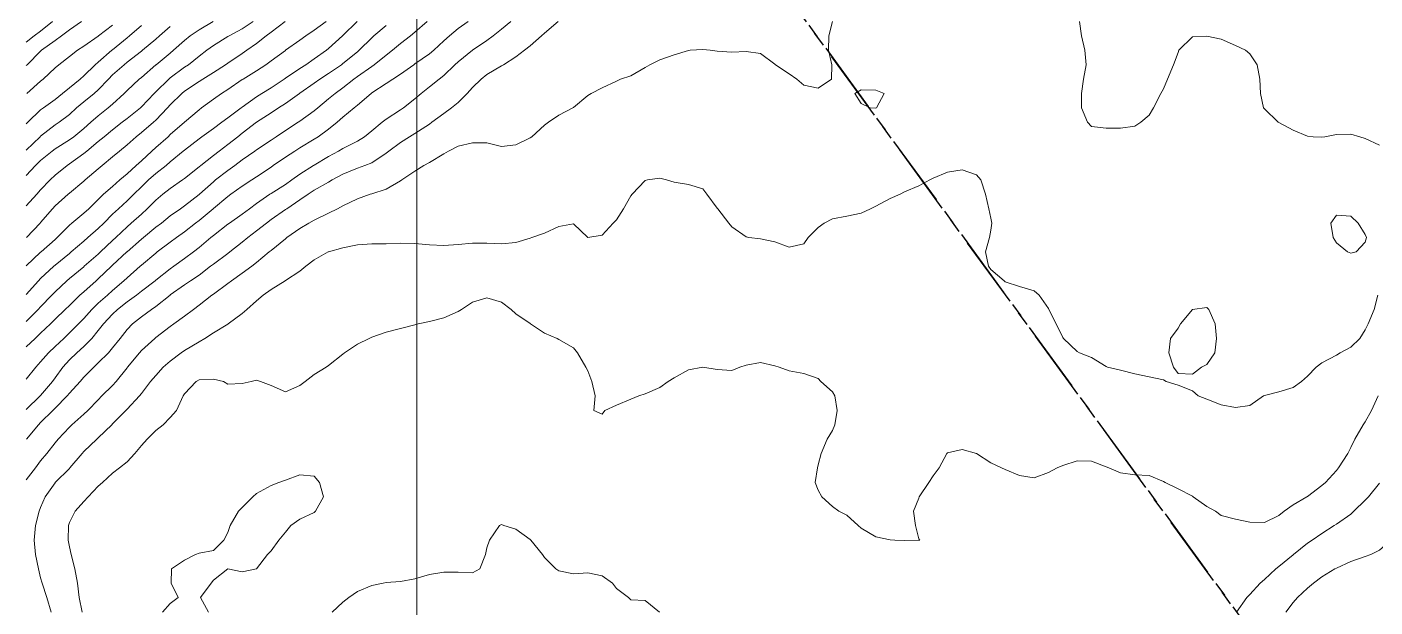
# Model space of a CAD drawing. Header units: centimetres. Extents: x 0 to 642158, y -847 to 649707.
# Drawn here: x 616953.27 to 617000.09, y 620298.92 to 620319.06 of the extents above; entities that cross this region are included whole.
import ezdxf

# ---------------------------------------------------------------- set-up
doc = ezdxf.new("R2010")
doc.units = ezdxf.units.CM
doc.header["$MEASUREMENT"] = 0
doc.linetypes.add('CENTERX2', pattern=[4, 2.5, -0.5, 0.5, -0.5])
doc.layers.add('MEV_grille', color=254, linetype='Continuous', lineweight=9)
doc.layers.add('WAL_topographie 0.5', color=253, linetype='Continuous', lineweight=20)
doc.layers.add('SPW_parcellaire cadastral', color=7, linetype='CENTERX2', lineweight=25, true_color=0xff0542)

# ---------------------------------------------------------------- blocks, each defined once
blk = doc.blocks.new('*U112')
at = {"layer": 'MEV_grille', "transparency": 33554687}
blk.add_lwpolyline([(0, 1825.476), (0, -1825.476)], dxfattribs=at)
blk = doc.blocks.new('*U113')
at = {"layer": 'MEV_grille', "color": 0, "linetype": 'ByBlock', "lineweight": -2, "transparency": 16777216}
blk.add_blockref('*U112', (1600, 0), dxfattribs=at)

msp = doc.modelspace()

# ---------------------------------------------------------------- linework, layer by layer
at = {"layer": 'SPW_parcellaire cadastral'}
for points in [[(617146.257, 620375.609), (617171.917, 620342.183), (617234.747, 620260.301), (617106.707, 620158.882), (617115.103, 620149.589), (617064.759, 620106.478), (617053.863, 620117.239), (616968.009, 620182.814), (616937.386, 620218.037), (616956.282, 620268.99), (616938.408, 620293.768), (616934.252, 620317.224), (616964.517, 620340.941), (617015.701, 620270.757), (617035.118, 620286.317), (617053.068, 620300.715), (617070.714, 620314.879), (617111.129, 620347.351), (617146.257, 620375.609)], [(616964.517, 620340.941), (616981.735, 620354.446), (617035.118, 620286.317), (617015.701, 620270.757), (616964.517, 620340.941)]]:
    msp.add_lwpolyline(points, dxfattribs=at)
at = {"layer": 'WAL_topographie 0.5'}
for points in [[(616953.25, 620303.335), (616953.572, 620303.75), (616953.75, 620303.999), (616953.963, 620304.25), (616954.25, 620304.625), (616954.353, 620304.75), (616954.75, 620305.169), (616954.836, 620305.25), (616955.25, 620305.619), (616955.386, 620305.75), (616955.75, 620306.12), (616955.877, 620306.25), (616956.25, 620306.616), (616956.369, 620306.75), (616956.75, 620307.226), (616956.768, 620307.25), (616957.185, 620307.75), (616957.25, 620307.825), (616957.72, 620308.25), (616957.75, 620308.274), (616958.25, 620308.662), (616958.379, 620308.75), (616958.75, 620309.018), (616959.055, 620309.25), (616959.25, 620309.397), (616959.7, 620309.75), (616959.75, 620309.786), (616960.25, 620310.154), (616960.374, 620310.25), (616960.75, 620310.507), (616961.081, 620310.75), (616961.25, 620310.885), (616961.688, 620311.25), (616961.75, 620311.304), (616962.25, 620311.71), (616962.3, 620311.75), (616962.75, 620312.066), (616963.068, 620312.25), (616963.25, 620312.351), (616963.75, 620312.593), (616964.058, 620312.75), (616964.25, 620312.851), (616964.75, 620313.091), (616965.198, 620313.25), (616965.25, 620313.266), (616965.75, 620313.431), (616966.25, 620313.717), (616966.297, 620313.75), (616966.75, 620314.056), (616967.057, 620314.25), (616967.25, 620314.36), (616967.75, 620314.657), (616967.914, 620314.75), (616968.25, 620314.918), (616968.75, 620315.034), (616969.25, 620315.033), (616969.75, 620314.913), (616970.25, 620314.97), (616970.75, 620315.207), (616970.814, 620315.25), (616971.25, 620315.655), (616971.388, 620315.75), (616971.75, 620316), (616972.227, 620316.25), (616972.25, 620316.266), (616972.75, 620316.68), (616972.865, 620316.75), (616973.25, 620316.942), (616973.75, 620317.181), (616973.888, 620317.25), (616974.25, 620317.367), (616974.75, 620317.649), (616974.911, 620317.75), (616975.25, 620317.923), (616975.75, 620318.086), (616976.25, 620318.246), (616976.306, 620318.25), (616976.75, 620318.281), (616977, 620318.25), (616977.25, 620318.221), (616977.75, 620318.188), (616978.25, 620318.205), (616978.75, 620318.141), (616979.25, 620317.765), (616979.275, 620317.75), (616979.75, 620317.433), (616980.012, 620317.25), (616980.25, 620317.041), (616980.75, 620316.932), (616981.217, 620317.25), (616981.231, 620317.75), (616981.114, 620318.25), (616981.118, 620318.75), (616981.25, 620319.25)], [(616953.25, 620305.785), (616953.733, 620306.25), (616953.75, 620306.267), (616954.158, 620306.75), (616954.25, 620306.879), (616954.521, 620307.25), (616954.75, 620307.499), (616955.01, 620307.75), (616955.25, 620307.97), (616955.522, 620308.25), (616955.75, 620308.523), (616955.927, 620308.75), (616956.25, 620309.095), (616956.416, 620309.25), (616956.75, 620309.515), (616957.076, 620309.75), (616957.25, 620309.885), (616957.723, 620310.25), (616957.75, 620310.272), (616958.25, 620310.666), (616958.373, 620310.75), (616958.75, 620311.019), (616959.056, 620311.25), (616959.25, 620311.406), (616959.659, 620311.75), (616959.75, 620311.826), (616960.25, 620312.21), (616960.306, 620312.25), (616960.75, 620312.564), (616960.998, 620312.75), (616961.25, 620312.936), (616961.715, 620313.25), (616961.75, 620313.273), (616962.25, 620313.589), (616962.473, 620313.75), (616962.75, 620313.948), (616963.229, 620314.25), (616963.25, 620314.263), (616963.75, 620314.566), (616964.095, 620314.75), (616964.25, 620314.841), (616964.75, 620315.093), (616964.992, 620315.25), (616965.25, 620315.459), (616965.61, 620315.75), (616965.75, 620315.856), (616966.25, 620316.178), (616966.355, 620316.25), (616966.75, 620316.565), (616966.967, 620316.75), (616967.25, 620316.979), (616967.588, 620317.25), (616967.75, 620317.379), (616968.139, 620317.75), (616968.25, 620317.854), (616968.748, 620318.25), (616968.75, 620318.251), (616969.25, 620318.588), (616969.466, 620318.75), (616969.75, 620318.981), (616970.075, 620319.25)], [(616953.25, 620306.833), (616953.586, 620307.25), (616953.75, 620307.43), (616954.028, 620307.75), (616954.25, 620307.967), (616954.55, 620308.25), (616954.75, 620308.437), (616955.063, 620308.75), (616955.25, 620308.94), (616955.526, 620309.25), (616955.75, 620309.468), (616956.066, 620309.75), (616956.25, 620309.914), (616956.643, 620310.25), (616956.75, 620310.353), (616957.205, 620310.75), (616957.25, 620310.79), (616957.75, 620311.212), (616957.8, 620311.25), (616958.25, 620311.586), (616958.473, 620311.75), (616958.75, 620311.948), (616959.127, 620312.25), (616959.25, 620312.344), (616959.745, 620312.75), (616959.75, 620312.755), (616960.25, 620313.173), (616960.354, 620313.25), (616960.75, 620313.528), (616961.082, 620313.75), (616961.25, 620313.862), (616961.75, 620314.197), (616961.827, 620314.25), (616962.25, 620314.536), (616962.582, 620314.75), (616962.75, 620314.858), (616963.25, 620315.166), (616963.385, 620315.25), (616963.75, 620315.513), (616964.049, 620315.75), (616964.25, 620315.923), (616964.639, 620316.25), (616964.75, 620316.34), (616965.226, 620316.75), (616965.25, 620316.769), (616965.75, 620317.094), (616965.981, 620317.25), (616966.25, 620317.426), (616966.712, 620317.75), (616966.75, 620317.777), (616967.25, 620318.121), (616967.4, 620318.25), (616967.75, 620318.573), (616967.944, 620318.75), (616968.25, 620319.008), (616968.595, 620319.25)], [(616953.25, 620307.953), (616953.557, 620308.25), (616953.75, 620308.428), (616954.087, 620308.75), (616954.25, 620308.913), (616954.602, 620309.25), (616954.75, 620309.395), (616955.116, 620309.75), (616955.25, 620309.87), (616955.679, 620310.25), (616955.75, 620310.312), (616956.207, 620310.75), (616956.25, 620310.791), (616956.742, 620311.25), (616956.75, 620311.257), (616957.25, 620311.691), (616957.321, 620311.75), (616957.75, 620312.104), (616957.942, 620312.25), (616958.25, 620312.503), (616958.605, 620312.75), (616958.75, 620312.853), (616959.25, 620313.24), (616959.262, 620313.25), (616959.75, 620313.688), (616959.825, 620313.75), (616960.25, 620314.076), (616960.495, 620314.25), (616960.75, 620314.445), (616961.185, 620314.75), (616961.25, 620314.797), (616961.75, 620315.134), (616961.928, 620315.25), (616962.25, 620315.465), (616962.693, 620315.75), (616962.75, 620315.787), (616963.25, 620316.146), (616963.371, 620316.25), (616963.75, 620316.566), (616963.982, 620316.75), (616964.25, 620316.942), (616964.628, 620317.25), (616964.75, 620317.339), (616965.25, 620317.69), (616965.337, 620317.75), (616965.75, 620318.077), (616965.967, 620318.25), (616966.25, 620318.489), (616966.592, 620318.75), (616966.75, 620318.882), (616967.177, 620319.25)], [(616953.25, 620309.778), (616953.67, 620310.25), (616953.75, 620310.332), (616954.203, 620310.75), (616954.25, 620310.79), (616954.75, 620311.199), (616954.812, 620311.25), (616955.25, 620311.629), (616955.388, 620311.75), (616955.75, 620312.059), (616955.949, 620312.25), (616956.25, 620312.556), (616956.452, 620312.75), (616956.75, 620313.021), (616956.983, 620313.25), (616957.25, 620313.515), (616957.501, 620313.75), (616957.75, 620313.967), (616958.105, 620314.25), (616958.25, 620314.377), (616958.705, 620314.75), (616958.75, 620314.788), (616959.25, 620315.178), (616959.349, 620315.25), (616959.75, 620315.534), (616960.047, 620315.75), (616960.25, 620315.9), (616960.712, 620316.25), (616960.75, 620316.279), (616961.25, 620316.636), (616961.435, 620316.75), (616961.75, 620316.946), (616962.206, 620317.25), (616962.25, 620317.28), (616962.75, 620317.616), (616962.957, 620317.75), (616963.25, 620317.957), (616963.675, 620318.25), (616963.75, 620318.306), (616964.229, 620318.75), (616964.25, 620318.768), (616964.739, 620319.25)], [(616953.25, 620310.767), (616953.75, 620311.239), (616953.763, 620311.25), (616954.25, 620311.683), (616954.323, 620311.75), (616954.75, 620312.183), (616954.832, 620312.25), (616955.25, 620312.591), (616955.422, 620312.75), (616955.75, 620313.074), (616955.934, 620313.25), (616956.25, 620313.525), (616956.502, 620313.75), (616956.75, 620313.966), (616957.068, 620314.25), (616957.25, 620314.414), (616957.615, 620314.75), (616957.75, 620314.872), (616958.173, 620315.25), (616958.25, 620315.321), (616958.743, 620315.75), (616958.75, 620315.757), (616959.25, 620316.186), (616959.335, 620316.25), (616959.75, 620316.553), (616960.032, 620316.75), (616960.25, 620316.885), (616960.75, 620317.23), (616960.781, 620317.25), (616961.25, 620317.54), (616961.568, 620317.75), (616961.75, 620317.885), (616962.25, 620318.245), (616962.257, 620318.25), (616962.75, 620318.597), (616962.965, 620318.75), (616963.25, 620318.946), (616963.662, 620319.25)], [(616953.25, 620312.848), (616953.614, 620313.25), (616953.75, 620313.404), (616954.078, 620313.75), (616954.25, 620313.918), (616954.667, 620314.25), (616954.75, 620314.305), (616955.25, 620314.662), (616955.356, 620314.75), (616955.75, 620315.079), (616955.958, 620315.25), (616956.25, 620315.486), (616956.584, 620315.75), (616956.75, 620315.88), (616957.212, 620316.25), (616957.25, 620316.285), (616957.695, 620316.75), (616957.75, 620316.806), (616958.196, 620317.25), (616958.25, 620317.296), (616958.75, 620317.659), (616958.885, 620317.75), (616959.25, 620318.048), (616959.517, 620318.25), (616959.75, 620318.414), (616960.25, 620318.724), (616960.294, 620318.75), (616960.75, 620318.996), (616961.133, 620319.25)], [(616953.25, 620313.907), (616953.575, 620314.25), (616953.75, 620314.418), (616954.151, 620314.75), (616954.25, 620314.826), (616954.75, 620315.137), (616954.904, 620315.25), (616955.25, 620315.537), (616955.49, 620315.75), (616955.75, 620315.975), (616956.097, 620316.25), (616956.25, 620316.384), (616956.648, 620316.75), (616956.75, 620316.855), (616957.175, 620317.25), (616957.25, 620317.309), (616957.75, 620317.744), (616957.757, 620317.75), (616958.25, 620318.152), (616958.369, 620318.25), (616958.75, 620318.592), (616958.943, 620318.75), (616959.25, 620318.962), (616959.743, 620319.25)], [(616953.25, 620317.719), (616953.279, 620317.75), (616953.75, 620318.22), (616953.785, 620318.25), (616954.25, 620318.585), (616954.473, 620318.75), (616954.75, 620318.962), (616955.164, 620319.25)], [(616953.25, 620318.531), (616953.529, 620318.75), (616953.75, 620318.917), (616954.164, 620319.25)], [(616953.25, 620308.835), (616953.667, 620309.25), (616953.75, 620309.345), (616954.133, 620309.75), (616954.25, 620309.868), (616954.66, 620310.25), (616954.75, 620310.326), (616955.25, 620310.736), (616955.266, 620310.75), (616955.75, 620311.178), (616955.825, 620311.25), (616956.25, 620311.646), (616956.364, 620311.75), (616956.75, 620312.121), (616956.898, 620312.25), (616957.25, 620312.566), (616957.454, 620312.75), (616957.75, 620313.048), (616957.993, 620313.25), (616958.25, 620313.447), (616958.678, 620313.75), (616958.75, 620313.803), (616959.25, 620314.199), (616959.313, 620314.25), (616959.75, 620314.596), (616959.952, 620314.75), (616960.25, 620314.977), (616960.595, 620315.25), (616960.75, 620315.37), (616961.25, 620315.75), (616961.25, 620315.75), (616961.75, 620316.078), (616962.013, 620316.25), (616962.25, 620316.402), (616962.735, 620316.75), (616962.75, 620316.761), (616963.25, 620317.111), (616963.447, 620317.25), (616963.75, 620317.447), (616964.194, 620317.75), (616964.25, 620317.793), (616964.75, 620318.199), (616964.813, 620318.25), (616965.25, 620318.683), (616965.323, 620318.75), (616965.75, 620319.113)], [(616953.25, 620315.7), (616953.3, 620315.75), (616953.75, 620316.179), (616953.846, 620316.25), (616954.25, 620316.546), (616954.511, 620316.75), (616954.75, 620316.945), (616955.122, 620317.25), (616955.25, 620317.363), (616955.646, 620317.75), (616955.75, 620317.84), (616956.225, 620318.25), (616956.25, 620318.27), (616956.75, 620318.683), (616956.831, 620318.75), (616957.25, 620319.105)], [(616953.25, 620314.784), (616953.728, 620315.25), (616953.75, 620315.272), (616954.25, 620315.656), (616954.388, 620315.75), (616954.75, 620316.023), (616955, 620316.25), (616955.25, 620316.459), (616955.608, 620316.75), (616955.75, 620316.876), (616956.106, 620317.25), (616956.25, 620317.398), (616956.646, 620317.75), (616956.75, 620317.833), (616957.25, 620318.219), (616957.288, 620318.25), (616957.75, 620318.641), (616957.873, 620318.75), (616958.25, 620319.076)], [(616953.256, 620311.75), (616953.728, 620312.25), (616953.75, 620312.276), (616954.156, 620312.75), (616954.25, 620312.848), (616954.705, 620313.25), (616954.75, 620313.29), (616955.25, 620313.712), (616955.292, 620313.75), (616955.75, 620314.132), (616955.891, 620314.25), (616956.25, 620314.546), (616956.492, 620314.75), (616956.75, 620314.966), (616957.067, 620315.25), (616957.25, 620315.396), (616957.668, 620315.75), (616957.75, 620315.824), (616958.159, 620316.25), (616958.25, 620316.352), (616958.648, 620316.75), (616958.75, 620316.832), (616959.25, 620317.167), (616959.384, 620317.25), (616959.75, 620317.477), (616960.169, 620317.75), (616960.25, 620317.808), (616960.75, 620318.143), (616960.909, 620318.25), (616961.25, 620318.481), (616961.584, 620318.75), (616961.75, 620318.877), (616962.244, 620319.25)], [(616953.26, 620304.75), (616953.673, 620305.25), (616953.75, 620305.33), (616954.174, 620305.75), (616954.25, 620305.826), (616954.673, 620306.25), (616954.75, 620306.345), (616955.117, 620306.75), (616955.25, 620306.9), (616955.596, 620307.25), (616955.75, 620307.395), (616956.103, 620307.75), (616956.25, 620307.923), (616956.507, 620308.25), (616956.75, 620308.558), (616956.937, 620308.75), (616957.25, 620308.994), (616957.598, 620309.25), (616957.75, 620309.356), (616958.243, 620309.75), (616958.25, 620309.756), (616958.75, 620310.112), (616958.953, 620310.25), (616959.25, 620310.448), (616959.654, 620310.75), (616959.75, 620310.825), (616960.25, 620311.197), (616960.321, 620311.25), (616960.75, 620311.585), (616960.944, 620311.75), (616961.25, 620311.983), (616961.589, 620312.25), (616961.75, 620312.37), (616962.25, 620312.718), (616962.297, 620312.75), (616962.75, 620313.055), (616963.04, 620313.25), (616963.25, 620313.391), (616963.75, 620313.677), (616963.877, 620313.75), (616964.25, 620313.953), (616964.75, 620314.155), (616965.013, 620314.25), (616965.25, 620314.344), (616965.75, 620314.68), (616965.844, 620314.75), (616966.25, 620315.051), (616966.564, 620315.25), (616966.75, 620315.365), (616967.25, 620315.689), (616967.336, 620315.75), (616967.75, 620316.058), (616968.017, 620316.25), (616968.25, 620316.44), (616968.557, 620316.75), (616968.75, 620316.962), (616969.049, 620317.25), (616969.25, 620317.406), (616969.75, 620317.709), (616969.822, 620317.75), (616970.25, 620318.019), (616970.556, 620318.25), (616970.75, 620318.404), (616971.141, 620318.75), (616971.25, 620318.841), (616971.724, 620319.25)], [(616953.268, 620316.75), (616953.75, 620317.175), (616953.842, 620317.25), (616954.25, 620317.643), (616954.377, 620317.75), (616954.75, 620318.032), (616955.03, 620318.25), (616955.25, 620318.396), (616955.75, 620318.742), (616955.76, 620318.75), (616956.25, 620319.127)], [(616989.829, 620319.25), (616989.899, 620318.75), (616990.016, 620318.25), (616990.065, 620317.75), (616989.968, 620317.25), (616989.898, 620316.75), (616989.894, 620316.25), (616990.106, 620315.75), (616990.25, 620315.609), (616990.75, 620315.544), (616991.25, 620315.548), (616991.75, 620315.612), (616991.96, 620315.75), (616992.25, 620316), (616992.397, 620316.25), (616992.654, 620316.75), (616992.75, 620316.907), (616992.885, 620317.25), (616993.094, 620317.75), (616993.25, 620318.174), (616993.282, 620318.25), (616993.75, 620318.718), (616994.25, 620318.74), (616994.75, 620318.637), (616995.25, 620318.419), (616995.593, 620318.25), (616995.75, 620318.125), (616996, 620317.75), (616996.093, 620317.25), (616996.117, 620316.75), (616996.219, 620316.25), (616996.25, 620316.212), (616996.727, 620315.75), (616996.75, 620315.74), (616997.25, 620315.482), (616997.75, 620315.263), (616997.95, 620315.25), (616998.25, 620315.233), (616998.35, 620315.25), (616998.75, 620315.325), (616999.25, 620315.335), (616999.564, 620315.25), (616999.75, 620315.184), (617000.25, 620314.957)], [(616982.75, 620316.235), (616982.781, 620316.25), (616983.046, 620316.75), (616982.75, 620316.868), (616982.25, 620316.88), (616982.028, 620316.75), (616982.25, 620316.397), (616982.562, 620316.25), (616982.75, 620316.235)], [(616954.12, 620298.75), (616953.959, 620299.25), (616953.804, 620299.75), (616953.75, 620299.935), (616953.67, 620300.25), (616953.573, 620300.75), (616953.528, 620301.25), (616953.576, 620301.75), (616953.702, 620302.25), (616953.75, 620302.376), (616953.91, 620302.75), (616954.25, 620303.24), (616954.259, 620303.25), (616954.75, 620303.73), (616954.769, 620303.75), (616955.191, 620304.25), (616955.25, 620304.317), (616955.702, 620304.75), (616955.75, 620304.792), (616956.217, 620305.25), (616956.25, 620305.285), (616956.707, 620305.75), (616956.75, 620305.793), (616957.188, 620306.25), (616957.25, 620306.332), (616957.568, 620306.75), (616957.75, 620306.966), (616958.008, 620307.25), (616958.25, 620307.463), (616958.635, 620307.75), (616958.75, 620307.829), (616959.25, 620308.132), (616959.453, 620308.25), (616959.75, 620308.44), (616960.25, 620308.743), (616960.261, 620308.75), (616960.75, 620309.117), (616960.916, 620309.25), (616961.25, 620309.552), (616961.482, 620309.75), (616961.75, 620309.948), (616962.243, 620310.25), (616962.25, 620310.254), (616962.75, 620310.581), (616962.963, 620310.75), (616963.25, 620310.978), (616963.737, 620311.25), (616963.75, 620311.256), (616964.25, 620311.395), (616964.75, 620311.497), (616965.25, 620311.529), (616965.75, 620311.533), (616966.25, 620311.554), (616966.75, 620311.546), (616967.25, 620311.498), (616967.75, 620311.47), (616968.25, 620311.511), (616968.75, 620311.554), (616969.25, 620311.553), (616969.75, 620311.534), (616970.25, 620311.577), (616970.75, 620311.731), (616970.81, 620311.75), (616971.25, 620311.905), (616971.75, 620312.136), (616972.25, 620312.226), (616972.75, 620311.75), (616973.25, 620311.828), (616973.636, 620312.25), (616973.75, 620312.368), (616973.995, 620312.75), (616974.25, 620313.2), (616974.298, 620313.25), (616974.75, 620313.733), (616974.821, 620313.75), (616975.25, 620313.811), (616975.481, 620313.75), (616975.75, 620313.667), (616976.25, 620313.596), (616976.75, 620313.438), (616976.884, 620313.25), (616977.25, 620312.773), (616977.267, 620312.75), (616977.646, 620312.25), (616977.75, 620312.119), (616978.25, 620311.769), (616978.35, 620311.75), (616978.75, 620311.702), (616979.25, 620311.595), (616979.75, 620311.415), (616980.25, 620311.527), (616980.409, 620311.75), (616980.75, 620312.103), (616980.962, 620312.25), (616981.25, 620312.403), (616981.75, 620312.487), (616982.25, 620312.594), (616982.567, 620312.75), (616982.75, 620312.84), (616983.25, 620313.105), (616983.601, 620313.25), (616983.75, 620313.337), (616984.25, 620313.54), (616984.631, 620313.75), (616984.75, 620313.813), (616985.25, 620314.021), (616985.75, 620314.095), (616986.25, 620313.925), (616986.398, 620313.75), (616986.559, 620313.25), (616986.681, 620312.75), (616986.75, 620312.427), (616986.787, 620312.25), (616986.75, 620312), (616986.709, 620311.75), (616986.57, 620311.25), (616986.67, 620310.75), (616986.75, 620310.643), (616987.214, 620310.25), (616987.25, 620310.217), (616987.75, 620310.047), (616988.25, 620309.904), (616988.434, 620309.75), (616988.75, 620309.283), (616988.768, 620309.25), (616989.018, 620308.75), (616989.25, 620308.279), (616989.276, 620308.25), (616989.75, 620307.788), (616989.829, 620307.75), (616990.25, 620307.587), (616990.75, 620307.27), (616990.8, 620307.25), (616991.25, 620307.147), (616991.75, 620307.02), (616992.25, 620306.914), (616992.75, 620306.806), (616992.841, 620306.75), (616993.25, 620306.621), (616993.75, 620306.43), (616993.954, 620306.25), (616994.25, 620306.136), (616994.75, 620305.94), (616995.25, 620305.85), (616995.75, 620305.921), (616996.215, 620306.25), (616996.25, 620306.265), (616996.75, 620306.395), (616997.25, 620306.542), (616997.535, 620306.75), (616997.75, 620306.937), (616998.047, 620307.25), (616998.25, 620307.4), (616998.75, 620307.672), (616998.877, 620307.75), (616999.25, 620307.946), (616999.563, 620308.25), (616999.75, 620308.542), (616999.853, 620308.75), (617000.063, 620309.25), (617000.188, 620309.75)], [(616999.435, 620311.25), (616999.25, 620311.204), (616999.141, 620311.25), (616998.75, 620311.566), (616998.644, 620311.75), (616998.561, 620312.25), (616998.75, 620312.525), (616999.25, 620312.486), (616999.508, 620312.25), (616999.75, 620311.85), (616999.794, 620311.75), (616999.75, 620311.59), (616999.435, 620311.25)], [(616955.186, 620298.75), (616955.093, 620299.25), (616955.035, 620299.75), (616954.938, 620300.25), (616954.809, 620300.75), (616954.75, 620301.01), (616954.705, 620301.25), (616954.712, 620301.75), (616954.75, 620301.862), (616954.947, 620302.25), (616955.25, 620302.588), (616955.401, 620302.75), (616955.75, 620303.119), (616955.899, 620303.25), (616956.25, 620303.57), (616956.485, 620303.75), (616956.75, 620303.967), (616957.018, 620304.25), (616957.25, 620304.527), (616957.451, 620304.75), (616957.75, 620305.057), (616958, 620305.25), (616958.25, 620305.5), (616958.473, 620305.75), (616958.701, 620306.25), (616958.75, 620306.326), (616959.151, 620306.75), (616959.25, 620306.813), (616959.75, 620306.839), (616960.101, 620306.75), (616960.25, 620306.66), (616960.75, 620306.682), (616961.058, 620306.75), (616961.25, 620306.796), (616961.382, 620306.75), (616961.75, 620306.61), (616962.25, 620306.396), (616962.75, 620306.61), (616962.936, 620306.75), (616963.25, 620306.992), (616963.662, 620307.25), (616963.75, 620307.307), (616964.25, 620307.7), (616964.307, 620307.75), (616964.75, 620308.048), (616965.159, 620308.25), (616965.25, 620308.29), (616965.75, 620308.459), (616966.25, 620308.588), (616966.75, 620308.725), (616966.862, 620308.75), (616967.25, 620308.838), (616967.75, 620308.964), (616968.25, 620309.183), (616968.362, 620309.25), (616968.75, 620309.504), (616969.25, 620309.657), (616969.75, 620309.506), (616970.086, 620309.25), (616970.25, 620309.096), (616970.75, 620308.76), (616970.768, 620308.75), (616971.25, 620308.425), (616971.69, 620308.25), (616971.75, 620308.215), (616972.25, 620307.917), (616972.395, 620307.75), (616972.689, 620307.25), (616972.75, 620307.128), (616972.894, 620306.75), (616973.004, 620306.25), (616972.958, 620305.75), (616973.25, 620305.615), (616973.34, 620305.75), (616973.75, 620305.928), (616974.25, 620306.141), (616974.53, 620306.25), (616974.75, 620306.324), (616975.25, 620306.542), (616975.541, 620306.75), (616975.75, 620306.879), (616976.25, 620307.16), (616976.75, 620307.25), (616976.75, 620307.25), (616976.75, 620307.25), (616977.25, 620307.166), (616977.75, 620307.132), (616978.038, 620307.25), (616978.25, 620307.317), (616978.75, 620307.411), (616979.25, 620307.295), (616979.401, 620307.25), (616979.75, 620307.12), (616980.25, 620307.026), (616980.75, 620306.856), (616980.851, 620306.75), (616981.25, 620306.397), (616981.326, 620306.25), (616981.411, 620305.75), (616981.335, 620305.25), (616981.25, 620305.056), (616981.067, 620304.75), (616980.862, 620304.25), (616980.75, 620303.854), (616980.727, 620303.75), (616980.653, 620303.25), (616980.75, 620302.981), (616980.879, 620302.75), (616981.25, 620302.412), (616981.473, 620302.25), (616981.75, 620302.109), (616982.137, 620301.75), (616982.25, 620301.665), (616982.75, 620301.359), (616983.25, 620301.258), (616983.417, 620301.25), (616983.75, 620301.234), (616984.25, 620301.242), (616984.286, 620301.25), (616984.25, 620301.296), (616984.134, 620301.75), (616984.069, 620302.25), (616984.25, 620302.703), (616984.264, 620302.75), (616984.595, 620303.25), (616984.75, 620303.474), (616984.955, 620303.75), (616985.22, 620304.25), (616985.25, 620304.277), (616985.75, 620304.397), (616986.25, 620304.25), (616986.25, 620304.25), (616986.75, 620303.93), (616987.115, 620303.75), (616987.25, 620303.697), (616987.75, 620303.491), (616988.25, 620303.413), (616988.75, 620303.59), (616989.052, 620303.75), (616989.25, 620303.833), (616989.75, 620304.004), (616990.25, 620303.987), (616990.75, 620303.791), (616990.843, 620303.75), (616991.25, 620303.584), (616991.75, 620303.515), (616992.25, 620303.492), (616992.75, 620303.28), (616992.81, 620303.25), (616993.25, 620303.024), (616993.75, 620302.77), (616993.779, 620302.75), (616994.25, 620302.411), (616994.548, 620302.25), (616994.75, 620302.1), (616995.25, 620301.971), (616995.75, 620301.868), (616996.25, 620301.862), (616996.75, 620302.105), (616996.941, 620302.25), (616997.25, 620302.475), (616997.721, 620302.75), (616997.75, 620302.766), (616998.25, 620303.141), (616998.374, 620303.25), (616998.75, 620303.661), (616998.821, 620303.75), (616999.145, 620304.25), (616999.25, 620304.456), (616999.396, 620304.75), (616999.681, 620305.25), (616999.75, 620305.355), (616999.974, 620305.75), (617000.2, 620306.25)], [(616994.063, 620307.25), (616993.75, 620307.008), (616993.25, 620307.031), (616993.098, 620307.25), (616992.926, 620307.75), (616992.99, 620308.25), (616993.25, 620308.605), (616993.339, 620308.75), (616993.75, 620309.25), (616993.75, 620309.25), (616994.25, 620309.323), (616994.316, 620309.25), (616994.536, 620308.75), (616994.589, 620308.25), (616994.529, 620307.75), (616994.25, 620307.337), (616994.063, 620307.25)], [(616957.985, 620298.75), (616958.25, 620299.05), (616958.531, 620299.25), (616958.288, 620299.75), (616958.298, 620300.25), (616958.75, 620300.552), (616959.129, 620300.75), (616959.25, 620300.795), (616959.75, 620300.883), (616960.109, 620301.25), (616960.25, 620301.51), (616960.327, 620301.75), (616960.62, 620302.25), (616960.75, 620302.377), (616961.116, 620302.75), (616961.25, 620302.863), (616961.75, 620303.14), (616962.024, 620303.25), (616962.25, 620303.322), (616962.75, 620303.511), (616963.25, 620303.464), (616963.429, 620303.25), (616963.569, 620302.75), (616963.299, 620302.25), (616963.25, 620302.21), (616962.75, 620301.978), (616962.437, 620301.75), (616962.25, 620301.517), (616962.021, 620301.25), (616961.75, 620300.877), (616961.634, 620300.75), (616961.25, 620300.25), (616961.25, 620300.25), (616960.75, 620300.14), (616960.25, 620300.25), (616959.75, 620299.857), (616959.673, 620299.75), (616959.303, 620299.25), (616959.583, 620298.75)], [(616995.283, 620298.75), (616995.642, 620299.25), (616995.75, 620299.364), (616996.106, 620299.75), (616996.25, 620299.881), (616996.647, 620300.25), (616996.75, 620300.336), (616997.25, 620300.741), (616997.261, 620300.75), (616997.75, 620301.142), (616997.913, 620301.25), (616998.25, 620301.48), (616998.679, 620301.75), (616998.75, 620301.797), (616999.25, 620302.151), (616999.36, 620302.25), (616999.75, 620302.631), (616999.863, 620302.75), (617000.25, 620303.219)], [(616963.879, 620298.75), (616964.25, 620299.096), (616964.454, 620299.25), (616964.75, 620299.458), (616965.25, 620299.672), (616965.65, 620299.75), (616965.75, 620299.773), (616966.25, 620299.806), (616966.75, 620299.899), (616967.25, 620300.055), (616967.75, 620300.134), (616968.25, 620300.139), (616968.75, 620300.113), (616969.008, 620300.25), (616969.198, 620300.75), (616969.25, 620300.979), (616969.339, 620301.25), (616969.691, 620301.75), (616969.75, 620301.785), (616969.833, 620301.75), (616970.25, 620301.63), (616970.75, 620301.272), (616970.774, 620301.25), (616971.18, 620300.75), (616971.25, 620300.64), (616971.64, 620300.25), (616971.75, 620300.182), (616972.25, 620300.078), (616972.75, 620300.108), (616973.25, 620300.01), (616973.611, 620299.75), (616973.75, 620299.568), (616974.167, 620299.25), (616974.25, 620299.177), (616974.75, 620299.15), (616975.24, 620298.75)], [(616997, 620298.75), (616997.25, 620299.084), (616997.399, 620299.25), (616997.75, 620299.573), (616997.957, 620299.75), (616998.25, 620299.967), (616998.699, 620300.25), (616998.75, 620300.278), (616999.25, 620300.507), (616999.75, 620300.683), (616999.943, 620300.75), (617000.25, 620300.899), (617000.641, 620301.25), (617000.75, 620301.354), (617001.25, 620301.639), (617001.75, 620301.622), (617002.132, 620301.25), (617002.25, 620301.096), (617002.51, 620300.75), (617002.519, 620300.25), (617002.25, 620299.926), (617002.14, 620299.75), (617001.836, 620299.25), (617001.764, 620298.75)]]:
    msp.add_lwpolyline(points, dxfattribs=at)

# ---------------------------------------------------------------- block references
at = {"layer": 'MEV_grille', "transparency": 33554687}
msp.add_blockref('*U113', (615366.814, 620593.644), dxfattribs=at)

doc.saveas('drawing.dxf')
